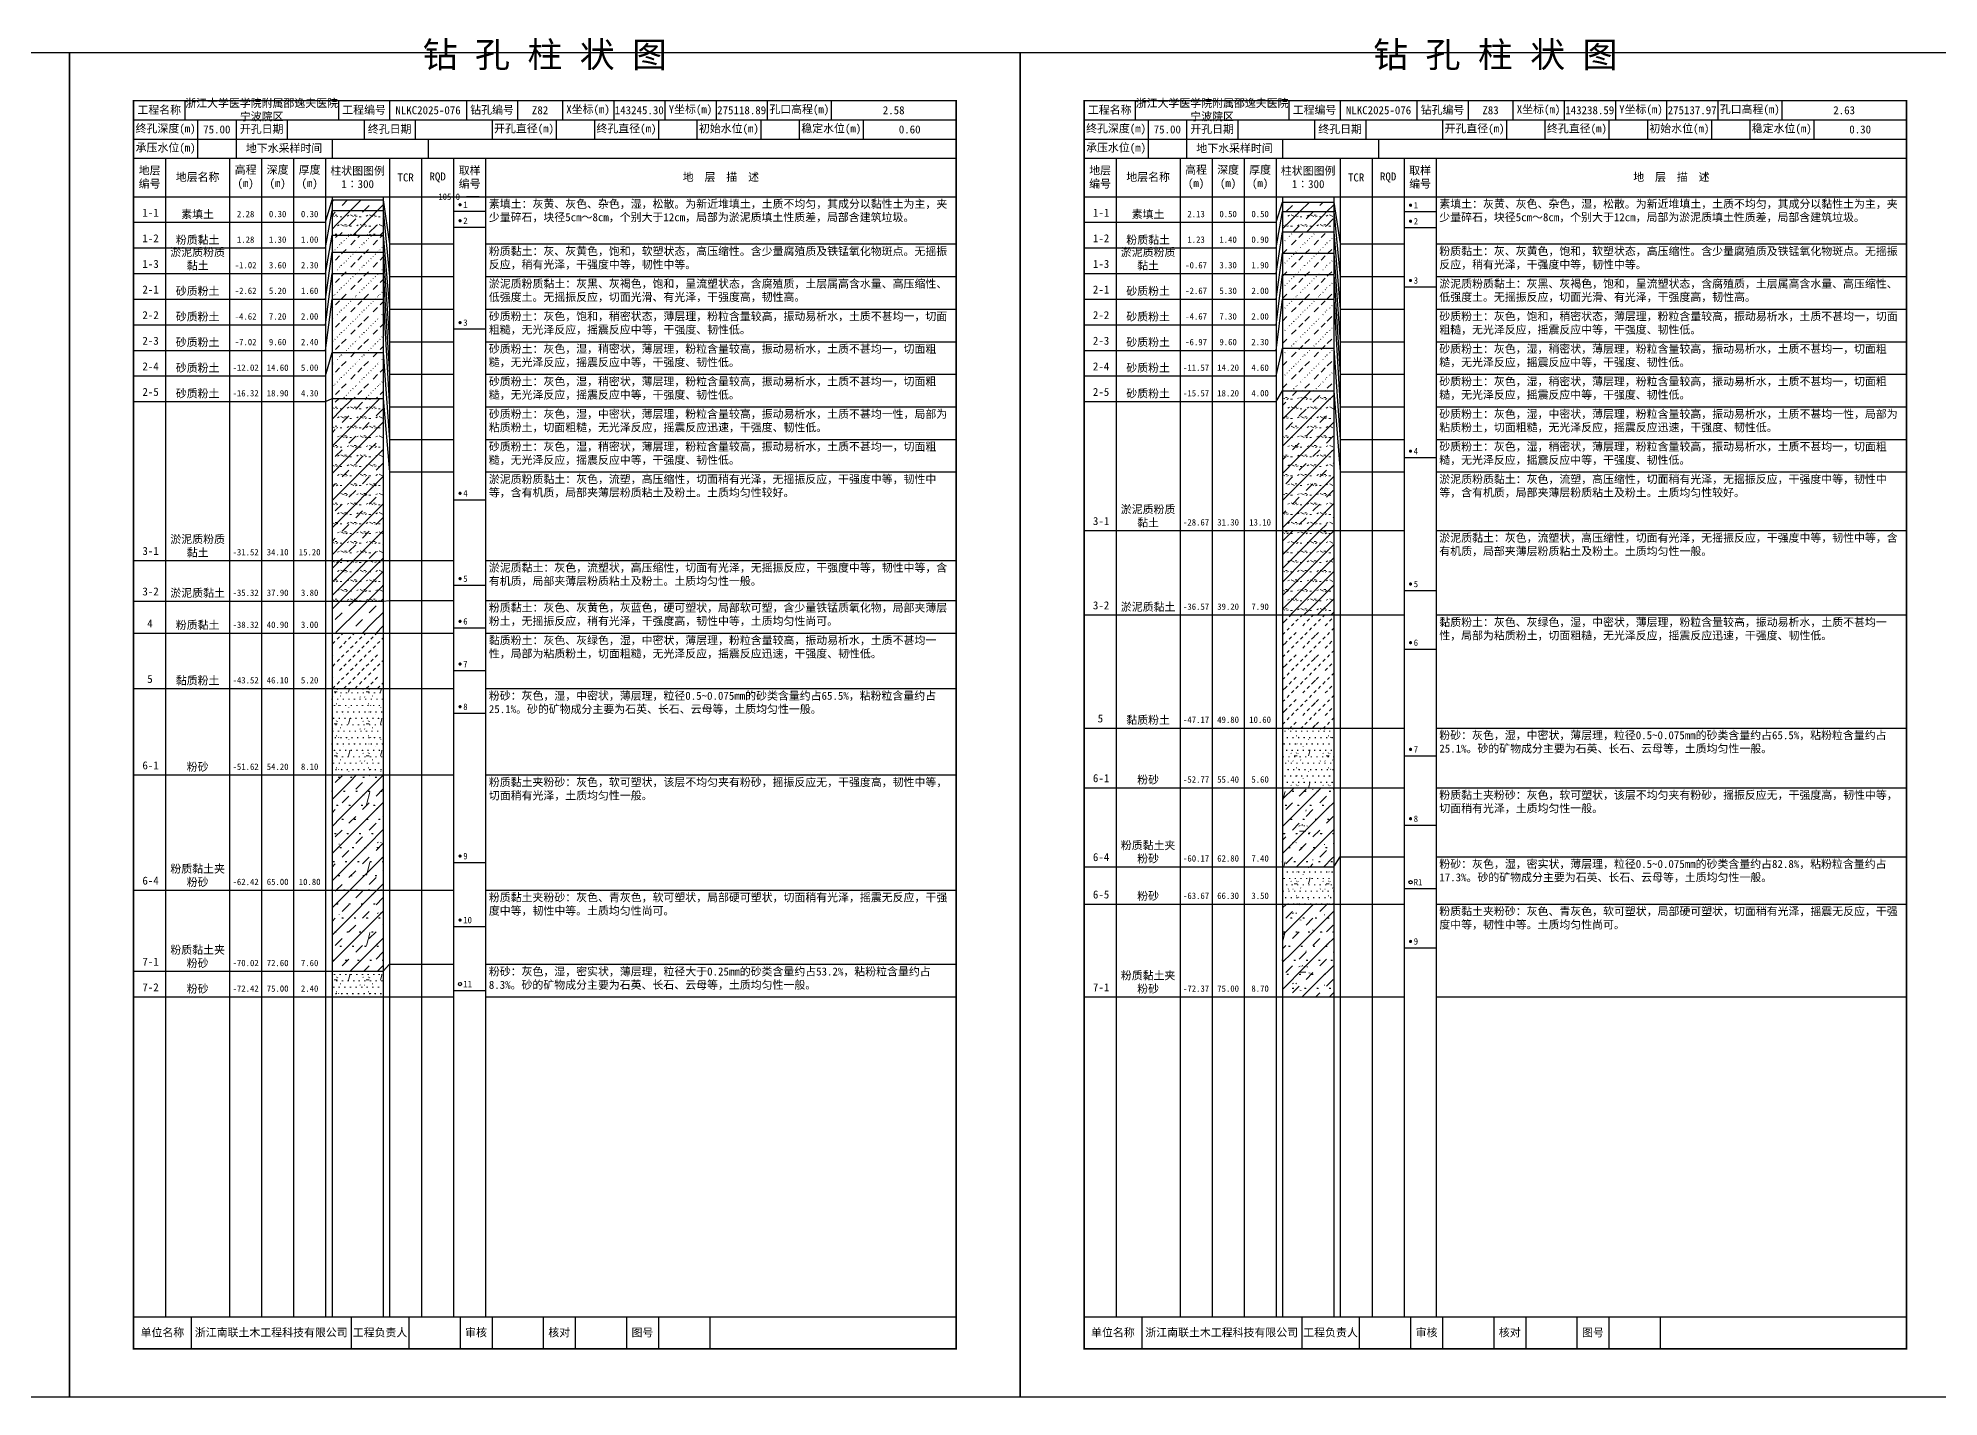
# Model space of a CAD drawing. Extents: x 297 to 65340, y 0 to 425.
# Drawn here: x 56717 to 57311, y 0 to 425 of the extents above; entities that cross this region are included whole.
import ezdxf
from ezdxf.enums import TextEntityAlignment as Align

# ---------------------------------------------------------------- set-up
doc = ezdxf.new("R2010")
doc.units = 0
doc.layers.get('0').update_dxf_attribs({"linetype": 'CONTINUOUS'})
doc.layers.add('FRAME', color=7, linetype='CONTINUOUS')
doc.layers.add('STRATUM', color=7, linetype='CONTINUOUS')
doc.layers.add('HATCH', color=7, linetype='CONTINUOUS', lineweight=13)
doc.styles.add('ST', font='')
doc.styles.get('ST').set_extended_font_data('SimSun')
pattern_1 = [(45, (0, 0), (-4.2426407, 4.2426407), [10, 0]), (45, (1.061, -3.182), (-2.12132034, 6.363961), [3, -3])]
pattern_2 = [(45, (0, 0), (-4.2426407, 4.2426407), [10, 0]), (45, (1.061, -3.182), (-2.12132034, 6.363961), [3, -3]), (26.565, (1.0741, -0.2536), (5.99982296, 5.99981224), [0.567, -12.849]), (0, (0.507, -0.2536), (0, 6), [0.567, -5.433]), (26.565, (-1.5813, 0), (5.99982296, 5.99981224), [0.567, -12.849]), (0, (-1.074, 0.2536), (0, 6), [0.567, -5.433]), (153.435, (0.5071, -0.2536), (-5.9998176, -5.36e-06), [1.134, -12.2826]), (26.565, (4.0741, 2.7464), (5.99982296, 5.99981224), [0.567, -12.849]), (0, (3.507, 2.7464), (0, 6), [0.567, -5.433]), (26.565, (1.4187, 3), (5.99982296, 5.99981224), [0.567, -12.849]), (0, (1.926, 3.2536), (0, 6), [0.567, -5.433]), (153.435, (3.5071, 2.7464), (-5.9998176, -5.36e-06), [1.134, -12.2826])]
pattern_3 = [(45.000006, (0, 0), (-7.3e-07, 6.99998237), [1.971956, -7.927535]), (45.000006, (2.813, 2.829), (-7.3e-07, 6.99998237), [1.99367, -7.905828]), (45.000006, (5.0675, 5.082), (-7.3e-07, 6.99998237), [1.813609, -8.085882]), (26.565052, (0, 3.5), (7.00000042, 7.00000017), [0.0965, -15.555976]), (36.869899, (0.7, 4.2), (6.999999835, 7.000000165), [0.197747, -34.802253]), (315.00001, (3.5, 6.976), (6.99998237, 1.22e-06), [0.033054, -9.866441]), (26.565052, (3.5, 0), (7.00000042, 7.00000017), [0.144749, -15.507727]), (26.565052, (4.2, 0.7), (7.00000042, 7.00000017), [0.10528, -15.547196]), (90.000004, (4.55, 1.05), (-7, -5e-07), [0.028767, -6.971233]), (26.565052, (4.9, 1.4), (7.00000042, 7.00000017), [0.091014, -31.213938]), (36.869899, (5.6, 2.1), (6.999999835, 7.000000165), [0.110692, -34.889308]), (45.000002, (6.3, 2.8), (-2.4e-07, 6.99998237), [0.109112, -9.790383]), (315.00001, (6.914, 3.548), (6.99998237, 1.22e-06), [0.033054, -9.866441]), (36.869898, (1.4, 4.9), (6.999999957, 7.000000043), [0.10224, -34.89776]), (53.130103, (2.1, 5.6), (13.999999763, 21.000000158), [0.134384, -34.865616]), (53.130103, (2.8, 6.3), (13.999999763, 21.000000158), [0.126246, -34.873754])]
pattern_4 = [(45, (0, 0), (-2.12132034, 2.12132034), [10, 0]), (26.565, (1.0741, -0.2536), (5.99982296, 5.99981224), [0.567, -12.849]), (0, (0.507, -0.2536), (0, 6), [0.567, -5.433]), (26.565, (-1.5813, 0), (5.99982296, 5.99981224), [0.567, -12.849]), (0, (-1.074, 0.2536), (0, 6), [0.567, -5.433]), (153.435, (0.5071, -0.2536), (-5.9998176, -5.36e-06), [1.134, -12.2826]), (26.565, (4.0741, 2.7464), (5.99982296, 5.99981224), [0.567, -12.849]), (0, (3.507, 2.7464), (0, 6), [0.567, -5.433]), (26.565, (1.4187, 3), (5.99982296, 5.99981224), [0.567, -12.849]), (0, (1.926, 3.2536), (0, 6), [0.567, -5.433]), (153.435, (3.5071, 2.7464), (-5.9998176, -5.36e-06), [1.134, -12.2826])]
pattern_5 = [(45.000005, (0, 0), (-6e-07, 6.99998237), [0.947297, -8.952198]), (45.000005, (1.4, 1.4), (-6e-07, 6.99998237), [0.986898, -8.912597]), (45.000005, (2.8, 2.8), (-6e-07, 6.99998237), [1.060182, -8.839313]), (45.000005, (4.2, 4.2), (-6e-07, 6.99998237), [0.949178, -8.950318]), (45.000005, (5.6, 5.6), (-6e-07, 6.99998237), [1.036501, -8.862994]), (45.000005, (3.5, 0), (-6e-07, 6.99998237), [1.013348, -8.886147]), (45.000005, (4.9, 1.4), (-6e-07, 6.99998237), [1.078956, -12.120371]), (45.000005, (6.3, 2.8), (-6e-07, 6.99998237), [0.998824, -8.900671]), (45.000003, (0.7, 4.2), (-3.7e-07, 6.99998237), [1.05533, -8.844165]), (45.000003, (2.1, 5.6), (-3.7e-07, 6.99998237), [1.036501, -8.862994])]
pattern_6 = [(82.875, (-0.8346, -1.206), (0.00036925, 10.000176442), [0.08929, -80.53371]), (143.13, (-0.7336, -1.2818), (-29.99996427, 20.00005359), [0.12627, -49.87373]), (172.875, (-0.5564, -1.304), (-70.000245666, 9.999660329), [0.17857, -80.44443]), (206.565, (-0.378, -1.2147), (-9.99970493, -9.99968706), [0.19954, -22.16046]), (243.435, (-0.2887, -1.0363), (8.93e-06, -9.999696), [0.19954, -22.16146]), (255.964, (-0.1994, -0.679), (-0.00020004, -9.99950129), [0.36813, -40.86287]), (255.964, (0.1106, 0.561), (-0.00020004, -9.99950129), [1.27838, -39.95262]), (255.964, (0.179, 0.835), (-0.00020004, -9.99950129), [0.28235, -40.94865]), (216.87, (0.3694, 1.0892), (-9.999982136, -10.000017864), [0.12627, -49.87373]), (243.435, (0.2683, 1.0135), (8.93e-06, -9.999696), [0.19954, -22.16146]), (206.565, (0.548, 1.1785), (-9.99970493, -9.99968706), [0.19954, -22.16046]), (172.875, (0.725, 1.1563), (-70.000245666, 9.999660329), [0.17857, -80.44443]), (143.13, (0.826, 1.0806), (-29.99996427, 20.00005359), [0.12627, -49.87373]), (82.875, (0.815, 0.992), (0.00036925, 10.000176442), [0.08929, -80.53371]), (0, (-0.33, 0.34), (0, 10), [0.89286, -9.10714]), (0, (0.025, 0), (1, 2), [0, -1.75]), (0, (0, 0.025), (1, 2), [0, -1.75]), (0, (0, 0), (1, 2), [0, -1.75]), (0, (-0.025, 0), (1, 2), [0, -1.75]), (0, (0, -0.025), (1, 2), [0, -1.75])]
pattern_7 = [(82.875, (-1.8361, -2.6533), (0.00081235, 22.00038817), [0.196438, -177.174162]), (143.13, (-1.614, -2.82), (-65.9999214, 44.0001179), [0.277794, -109.722206]), (172.875, (-1.224, -2.8687), (-154.00054047, 21.99925272), [0.392854, -176.977746]), (206.565, (-0.831, -2.672), (-21.9993508, -21.9993115), [0.438988, -48.753012]), (243.435, (-0.635, -2.28), (1.96e-05, -21.9993312), [0.438988, -48.755212]), (255.964, (-0.4387, -1.494), (-0.0004401, -21.99890283), [0.809886, -89.898314]), (255.964, (0.2434, 1.2344), (-0.0004401, -21.99890283), [2.812436, -87.895764]), (255.964, (0.394, 1.837), (-0.0004401, -21.99890283), [0.62117, -90.08703]), (216.87, (0.8126, 2.3963), (-21.9999607, -22.0000393), [0.277794, -109.722206]), (243.435, (0.59, 2.23), (1.96e-05, -21.9993312), [0.438988, -48.755212]), (206.565, (1.205, 2.593), (-21.9993508, -21.9993115), [0.438988, -48.753012]), (172.875, (1.595, 2.544), (-154.00054047, 21.99925272), [0.392854, -176.977746]), (143.13, (1.8173, 2.3772), (-65.9999214, 44.0001179), [0.277794, -109.722206]), (82.875, (1.793, 2.1823), (0.00081235, 22.00038817), [0.196438, -177.174162]), (0, (-0.725, 0.748), (0, 22), [1.964292, -20.035708]), (0, (0.055, 0), (2.2, 4.4), [0, -3.85]), (0, (0, 0.055), (2.2, 4.4), [0, -3.85]), (0, (0, 0), (2.2, 4.4), [0, -3.85]), (0, (-0.055, 0), (2.2, 4.4), [0, -3.85]), (0, (0, -0.055), (2.2, 4.4), [0, -3.85])]

# ---------------------------------------------------------------- blocks, each defined once
blk = doc.blocks.new('SolidCircle')
at = {"const_width": 0.5}
blk.add_lwpolyline([(-0.25, 0, 1), (0.25, 0, 1)], format="xyb", close=True, dxfattribs=at)

msp = doc.modelspace()

# ---------------------------------------------------------------- hatches: boundary and pattern name
at = {"layer": 'HATCH'}
h = msp.add_hatch(dxfattribs=at)
h.set_pattern_fill('FZNT', color=256, style=0)
h.set_pattern_definition(pattern_1)
h.paths.add_polyline_path([(56825, 374), (56809, 374), (56809, 370.67), (56825, 370.67)])
h = msp.add_hatch(dxfattribs=at)
h.set_pattern_fill('YNFNT', color=256, style=0)
h.set_pattern_definition(pattern_2)
h.paths.add_polyline_path([(56825, 370.67), (56809, 370.67), (56809, 363), (56825, 363)])
h = msp.add_hatch(dxfattribs=at)
h.set_pattern_fill('FZNT', color=256, style=0)
h.set_pattern_definition(pattern_1)
h.paths.add_polyline_path([(57122, 373.33), (57106, 373.33), (57106, 370.33), (57122, 370.33)])
h = msp.add_hatch(dxfattribs=at)
h.set_pattern_fill('YNFNT', color=256, style=0)
h.set_pattern_definition(pattern_2)
h.paths.add_polyline_path([(57122, 370.33), (57106, 370.33), (57106, 364), (57122, 364)])
h = msp.add_hatch(dxfattribs=at)
h.set_pattern_fill('SZFT', color=256, style=0)
h.set_pattern_definition(pattern_3)
h.paths.add_polyline_path([(56825, 363), (56809, 363), (56809, 357.67), (56825, 357.67)])
h = msp.add_hatch(dxfattribs=at)
h.set_pattern_fill('SZFT', color=256, style=0)
h.set_pattern_definition(pattern_3)
h.paths.add_polyline_path([(57122, 364), (57106, 364), (57106, 357.33), (57122, 357.33)])
h = msp.add_hatch(dxfattribs=at)
h.set_pattern_fill('SZFT', color=256, style=0)
h.set_pattern_definition(pattern_3)
h.paths.add_polyline_path([(56825, 357.67), (56809, 357.67), (56809, 351), (56825, 351)])
h = msp.add_hatch(dxfattribs=at)
h.set_pattern_fill('SZFT', color=256, style=0)
h.set_pattern_definition(pattern_3)
h.paths.add_polyline_path([(57122, 357.33), (57106, 357.33), (57106, 350.67), (57122, 350.67)])
h = msp.add_hatch(dxfattribs=at)
h.set_pattern_fill('SZFT', color=256, style=0)
h.set_pattern_definition(pattern_3)
h.paths.add_polyline_path([(56825, 351), (56809, 351), (56809, 343), (56825, 343)])
h = msp.add_hatch(dxfattribs=at)
h.set_pattern_fill('SZFT', color=256, style=0)
h.set_pattern_definition(pattern_3)
h.paths.add_polyline_path([(57122, 350.67), (57106, 350.67), (57106, 343), (57122, 343)])
h = msp.add_hatch(dxfattribs=at)
h.set_pattern_fill('SZFT', color=256, style=0)
h.set_pattern_definition(pattern_3)
h.paths.add_polyline_path([(56825, 343), (56809, 343), (56809, 326.33), (56825, 326.33)])
h = msp.add_hatch(dxfattribs=at)
h.set_pattern_fill('SZFT', color=256, style=0)
h.set_pattern_definition(pattern_3)
h.paths.add_polyline_path([(57122, 343), (57106, 343), (57106, 327.67), (57122, 327.67)])
h = msp.add_hatch(dxfattribs=at)
h.set_pattern_fill('SZFT', color=256, style=0)
h.set_pattern_definition(pattern_3)
h.paths.add_polyline_path([(57122, 327.67), (57106, 327.67), (57106, 314.33), (57122, 314.33)])
h = msp.add_hatch(dxfattribs=at)
h.set_pattern_fill('SZFT', color=256, style=0)
h.set_pattern_definition(pattern_3)
h.paths.add_polyline_path([(56825, 326.33), (56809, 326.33), (56809, 312), (56825, 312)])
h = msp.add_hatch(dxfattribs=at)
h.set_pattern_fill('YNFNT', color=256, style=0)
h.set_pattern_definition(pattern_2)
h.paths.add_polyline_path([(56825, 312), (56809, 312), (56809, 261.33), (56825, 261.33)])
h = msp.add_hatch(dxfattribs=at)
h.set_pattern_fill('YNFNT', color=256, style=0)
h.set_pattern_definition(pattern_2)
h.paths.add_polyline_path([(57122, 314.33), (57106, 314.33), (57106, 270.67), (57122, 270.67)])
h = msp.add_hatch(dxfattribs=at)
h.set_pattern_fill('YNNT', color=256, style=0)
h.set_pattern_definition(pattern_4)
h.paths.add_polyline_path([(57122, 270.67), (57106, 270.67), (57106, 244.33), (57122, 244.33)])
h = msp.add_hatch(dxfattribs=at)
h.set_pattern_fill('YNNT', color=256, style=0)
h.set_pattern_definition(pattern_4)
h.paths.add_polyline_path([(56825, 261.33), (56809, 261.33), (56809, 248.67), (56825, 248.67)])
h = msp.add_hatch(dxfattribs=at)
h.set_pattern_fill('FZNT', color=256, style=0)
h.set_pattern_definition(pattern_1)
h.paths.add_polyline_path([(56825, 248.67), (56809, 248.67), (56809, 238.67), (56825, 238.67)])
h = msp.add_hatch(dxfattribs=at)
h.set_pattern_fill('NZFT', color=256, style=0)
h.set_pattern_definition(pattern_5)
h.paths.add_polyline_path([(57122, 244.33), (57106, 244.33), (57106, 209), (57122, 209)])
h = msp.add_hatch(dxfattribs=at)
h.set_pattern_fill('NZFT', color=256, style=0)
h.set_pattern_definition(pattern_5)
h.paths.add_polyline_path([(56825, 238.67), (56809, 238.67), (56809, 221.33), (56825, 221.33)])
h = msp.add_hatch(dxfattribs=at)
h.set_pattern_fill('FS', color=256, style=0)
h.set_pattern_definition(pattern_6)
h.paths.add_polyline_path([(56825, 221.33), (56809, 221.33), (56809, 194.33), (56825, 194.33)])
h = msp.add_hatch(dxfattribs=at)
h.set_pattern_fill('FS', color=256, style=0)
h.set_pattern_definition(pattern_6)
h.paths.add_polyline_path([(57122, 209), (57106, 209), (57106, 190.33), (57122, 190.33)])
h = msp.add_hatch(dxfattribs=at)
h.set_pattern_fill('FZNT', color=256, style=0)
h.set_pattern_definition(pattern_1)
h.paths.add_polyline_path([(56825, 194.33), (56809, 194.33), (56809, 158.33), (56825, 158.33)])
h = msp.add_hatch(dxfattribs=at)
h.set_pattern_fill('FS', color=256, scale=2.2, style=0)
h.set_pattern_definition(pattern_7)
h.paths.add_polyline_path([(56825, 194.33), (56809, 194.33), (56809, 158.33), (56825, 158.33)])
h = msp.add_hatch(dxfattribs=at)
h.set_pattern_fill('FZNT', color=256, style=0)
h.set_pattern_definition(pattern_1)
h.paths.add_polyline_path([(57122, 190.33), (57106, 190.33), (57106, 165.67), (57122, 165.67)])
h = msp.add_hatch(dxfattribs=at)
h.set_pattern_fill('FS', color=256, scale=2.2, style=0)
h.set_pattern_definition(pattern_7)
h.paths.add_polyline_path([(57122, 190.33), (57106, 190.33), (57106, 165.67), (57122, 165.67)])
h = msp.add_hatch(dxfattribs=at)
h.set_pattern_fill('FS', color=256, style=0)
h.set_pattern_definition(pattern_6)
h.paths.add_polyline_path([(57122, 165.67), (57106, 165.67), (57106, 154), (57122, 154)])
h = msp.add_hatch(dxfattribs=at)
h.set_pattern_fill('FZNT', color=256, style=0)
h.set_pattern_definition(pattern_1)
h.paths.add_polyline_path([(56825, 158.33), (56809, 158.33), (56809, 133), (56825, 133)])
h = msp.add_hatch(dxfattribs=at)
h.set_pattern_fill('FS', color=256, scale=2.2, style=0)
h.set_pattern_definition(pattern_7)
h.paths.add_polyline_path([(56825, 158.33), (56809, 158.33), (56809, 133), (56825, 133)])
h = msp.add_hatch(dxfattribs=at)
h.set_pattern_fill('FZNT', color=256, style=0)
h.set_pattern_definition(pattern_1)
h.paths.add_polyline_path([(57122, 154), (57106, 154), (57106, 125), (57122, 125)])
h = msp.add_hatch(dxfattribs=at)
h.set_pattern_fill('FS', color=256, scale=2.2, style=0)
h.set_pattern_definition(pattern_7)
h.paths.add_polyline_path([(57122, 154), (57106, 154), (57106, 125), (57122, 125)])
h = msp.add_hatch(dxfattribs=at)
h.set_pattern_fill('FS', color=256, style=0)
h.set_pattern_definition(pattern_6)
h.paths.add_polyline_path([(56825, 133), (56809, 133), (56809, 125), (56825, 125)])

# ---------------------------------------------------------------- linework, layer by layer
at = {"layer": 'FRAME', "color": 245, "linetype": 'Continuous'}
for points in [[(56430, 0), (56727, 0), (56727, 420), (56430, 420)], [(56727, 0), (57024, 0), (57024, 420), (56727, 420)], [(57024, 0), (57321, 0), (57321, 420), (57024, 420)]]:
    msp.add_lwpolyline(points, close=True, dxfattribs=at)
at = {"layer": 'FRAME', "linetype": 'Continuous', "const_width": 0.5}
for points in [[(56747, 15), (57004, 15), (57004, 405), (56747, 405)], [(57044, 15), (57301, 15), (57301, 405), (57044, 405)]]:
    msp.add_lwpolyline(points, close=True, dxfattribs=at)
at = {"layer": 'FRAME', "color": 0, "linetype": 'Continuous'}
for points in [[(56763, 405), (56763, 399)], [(56811, 405), (56811, 399)], [(56827, 405), (56827, 399)], [(56851, 405), (56851, 399)], [(56867, 405), (56867, 399)], [(56881, 405), (56881, 399)], [(56897, 405), (56897, 399)], [(56913, 405), (56913, 399)], [(56929, 405), (56929, 399)], [(56945, 405), (56945, 399)], [(56965, 405), (56965, 399)], [(57004, 405), (57004, 399)], [(57060, 405), (57060, 399)], [(57108, 405), (57108, 399)], [(57124, 405), (57124, 399)], [(57148, 405), (57148, 399)], [(57164, 405), (57164, 399)], [(57178, 405), (57178, 399)], [(57194, 405), (57194, 399)], [(57210, 405), (57210, 399)], [(57226, 405), (57226, 399)], [(57242, 405), (57242, 399)], [(57262, 405), (57262, 399)], [(57301, 405), (57301, 399)], [(56747, 399), (57004, 399)], [(56767, 399), (56767, 393)], [(56779, 399), (56779, 393)], [(56795, 399), (56795, 393)], [(56819, 399), (56819, 393)], [(56835, 399), (56835, 393)], [(56859, 399), (56859, 393)], [(56879, 399), (56879, 393)], [(56891, 399), (56891, 393)], [(56911, 399), (56911, 393)], [(56923, 399), (56923, 393)], [(56943, 399), (56943, 393)], [(56955, 399), (56955, 393)], [(56975, 399), (56975, 393)], [(57004, 399), (57004, 393)], [(57044, 399), (57301, 399)], [(57064, 399), (57064, 393)], [(57076, 399), (57076, 393)], [(57092, 399), (57092, 393)], [(57116, 399), (57116, 393)], [(57132, 399), (57132, 393)], [(57156, 399), (57156, 393)], [(57176, 399), (57176, 393)], [(57188, 399), (57188, 393)], [(57208, 399), (57208, 393)], [(57220, 399), (57220, 393)], [(57240, 399), (57240, 393)], [(57252, 399), (57252, 393)], [(57272, 399), (57272, 393)], [(57301, 399), (57301, 393)], [(56747, 393), (57004, 393)], [(56767, 393), (56767, 387)], [(56779, 393), (56779, 387)], [(56809, 393), (56809, 387)], [(56839, 393), (56839, 387)], [(57044, 393), (57301, 393)], [(57064, 393), (57064, 387)], [(57076, 393), (57076, 387)], [(57106, 393), (57106, 387)], [(57136, 393), (57136, 387)], [(56747, 387), (57004, 387)], [(56757, 387), (56757, 25)], [(56777, 387), (56777, 25)], [(56787, 387), (56787, 25)], [(56797, 387), (56797, 25)], [(56807, 387), (56807, 25)], [(56827, 387), (56827, 25)], [(56837, 387), (56837, 25)], [(56847, 387), (56847, 25)], [(56857, 387), (56857, 25)], [(57004, 387), (57004, 25)], [(57044, 387), (57301, 387)], [(57054, 387), (57054, 25)], [(57074, 387), (57074, 25)], [(57084, 387), (57084, 25)], [(57094, 387), (57094, 25)], [(57104, 387), (57104, 25)], [(57124, 387), (57124, 25)], [(57134, 387), (57134, 25)], [(57144, 387), (57144, 25)], [(57154, 387), (57154, 25)], [(57301, 387), (57301, 25)], [(56747, 375), (57004, 375)], [(56809, 375), (56809, 25)], [(56825, 375), (56825, 25)], [(57044, 375), (57301, 375)], [(57106, 375), (57106, 25)], [(57122, 375), (57122, 25)], [(56747, 25), (57004, 25)], [(56765, 25), (56765, 15)], [(56815, 25), (56815, 15)], [(56833, 25), (56833, 15)], [(56849, 25), (56849, 15)], [(56859, 25), (56859, 15)], [(56875, 25), (56875, 15)], [(56885, 25), (56885, 15)], [(56901, 25), (56901, 15)], [(56911, 25), (56911, 15)], [(56927, 25), (56927, 15)], [(57044, 25), (57301, 25)], [(57062, 25), (57062, 15)], [(57112, 25), (57112, 15)], [(57130, 25), (57130, 15)], [(57146, 25), (57146, 15)], [(57156, 25), (57156, 15)], [(57172, 25), (57172, 15)], [(57182, 25), (57182, 15)], [(57198, 25), (57198, 15)], [(57208, 25), (57208, 15)], [(57224, 25), (57224, 15)]]:
    msp.add_lwpolyline(points, dxfattribs=at)
at = {"layer": 'STRATUM', "linetype": 'Continuous'}
for points in [[(56855, 375), (56851, 375)], [(56807, 367), (56809, 374), (56825, 374), (56827, 360.23)], [(56807, 359), (56809, 370.67), (56825, 370.67), (56827, 350.06)], [(56847, 370.5), (56857, 370.5)], [(57104, 367), (57106, 373.33), (57122, 373.33), (57124, 360.23)], [(57104, 359), (57106, 370.33), (57122, 370.33), (57124, 350.06)], [(57144, 370.33), (57154, 370.33)], [(56747, 367), (56757, 367)], [(56757, 367), (56777, 367)], [(56777, 367), (56787, 367)], [(56787, 367), (56797, 367)], [(56797, 367), (56807, 367)], [(56807, 351), (56809, 363), (56825, 363), (56827, 339.88)], [(56847, 365.5), (56857, 365.5)], [(57044, 367), (57054, 367)], [(57054, 367), (57074, 367)], [(57074, 367), (57084, 367)], [(57084, 367), (57094, 367)], [(57094, 367), (57104, 367)], [(57104, 351), (57106, 364), (57122, 364), (57124, 339.88)], [(57144, 365.33), (57154, 365.33)], [(56747, 359), (56757, 359)], [(56757, 359), (56777, 359)], [(56777, 359), (56787, 359)], [(56787, 359), (56797, 359)], [(56797, 359), (56807, 359)], [(56807, 343), (56809, 357.67), (56825, 357.67), (56827, 329.7)], [(56827, 360.23), (56837, 360.23)], [(56837, 360.23), (56847, 360.23)], [(56857, 360.23), (57004, 360.23)], [(57044, 359), (57054, 359)], [(57054, 359), (57074, 359)], [(57074, 359), (57084, 359)], [(57084, 359), (57094, 359)], [(57094, 359), (57104, 359)], [(57104, 343), (57106, 357.33), (57122, 357.33), (57124, 329.7)], [(57124, 360.23), (57134, 360.23)], [(57134, 360.23), (57144, 360.23)], [(57154, 360.23), (57301, 360.23)], [(56747, 351), (56757, 351)], [(56757, 351), (56777, 351)], [(56777, 351), (56787, 351)], [(56787, 351), (56797, 351)], [(56797, 351), (56807, 351)], [(56807, 335), (56809, 351), (56825, 351), (56827, 319.53)], [(57044, 351), (57054, 351)], [(57054, 351), (57074, 351)], [(57074, 351), (57084, 351)], [(57084, 351), (57094, 351)], [(57094, 351), (57104, 351)], [(57104, 335), (57106, 350.67), (57122, 350.67), (57124, 319.53)], [(56827, 350.06), (56837, 350.06)], [(56837, 350.06), (56847, 350.06)], [(56857, 350.06), (57004, 350.06)], [(57124, 350.06), (57134, 350.06)], [(57134, 350.06), (57144, 350.06)], [(57144, 346.83), (57154, 346.83)], [(57154, 350.06), (57301, 350.06)], [(56747, 343), (56757, 343)], [(56757, 343), (56777, 343)], [(56777, 343), (56787, 343)], [(56787, 343), (56797, 343)], [(56797, 343), (56807, 343)], [(56807, 327), (56809, 343), (56825, 343), (56827, 309.35)], [(56827, 339.88), (56837, 339.88)], [(56837, 339.88), (56847, 339.88)], [(56857, 339.88), (57004, 339.88)], [(57044, 343), (57054, 343)], [(57054, 343), (57074, 343)], [(57074, 343), (57084, 343)], [(57084, 343), (57094, 343)], [(57094, 343), (57104, 343)], [(57104, 327), (57106, 343), (57122, 343), (57124, 309.35)], [(57124, 339.88), (57134, 339.88)], [(57134, 339.88), (57144, 339.88)], [(57154, 339.88), (57301, 339.88)], [(56747, 335), (56757, 335)], [(56757, 335), (56777, 335)], [(56777, 335), (56787, 335)], [(56787, 335), (56797, 335)], [(56797, 335), (56807, 335)], [(56847, 333.67), (56857, 333.67)], [(57044, 335), (57054, 335)], [(57054, 335), (57074, 335)], [(57074, 335), (57084, 335)], [(57084, 335), (57094, 335)], [(57094, 335), (57104, 335)], [(56747, 327), (56757, 327)], [(56757, 327), (56777, 327)], [(56777, 327), (56787, 327)], [(56787, 327), (56797, 327)], [(56797, 327), (56807, 327)], [(56827, 329.7), (56837, 329.7)], [(56837, 329.7), (56847, 329.7)], [(56857, 329.7), (57004, 329.7)], [(57044, 327), (57054, 327)], [(57054, 327), (57074, 327)], [(57074, 327), (57084, 327)], [(57084, 327), (57094, 327)], [(57094, 327), (57104, 327)], [(57104, 319), (57106, 327.67), (57122, 327.67), (57124, 299.17)], [(57124, 329.7), (57134, 329.7)], [(57134, 329.7), (57144, 329.7)], [(57154, 329.7), (57301, 329.7)], [(56807, 319), (56809, 326.33), (56825, 326.33), (56827, 299.17)], [(56747, 319), (56757, 319)], [(56757, 319), (56777, 319)], [(56777, 319), (56787, 319)], [(56787, 319), (56797, 319)], [(56797, 319), (56807, 319)], [(56827, 319.53), (56837, 319.53)], [(56837, 319.53), (56847, 319.53)], [(56857, 319.53), (57004, 319.53)], [(57044, 319), (57054, 319)], [(57054, 319), (57074, 319)], [(57074, 319), (57084, 319)], [(57084, 319), (57094, 319)], [(57094, 319), (57104, 319)], [(57124, 319.53), (57134, 319.53)], [(57134, 319.53), (57144, 319.53)], [(57154, 319.53), (57301, 319.53)], [(56747, 311), (56757, 311)], [(56757, 311), (56777, 311)], [(56777, 311), (56787, 311)], [(56787, 311), (56797, 311)], [(56797, 311), (56807, 311)], [(56807, 311), (56809, 312), (56825, 312), (56827, 289)], [(56827, 309.35), (56837, 309.35)], [(56837, 309.35), (56847, 309.35)], [(56857, 309.35), (57004, 309.35)], [(57044, 311), (57054, 311)], [(57054, 311), (57074, 311)], [(57074, 311), (57084, 311)], [(57084, 311), (57094, 311)], [(57094, 311), (57104, 311)], [(57104, 311), (57106, 314.33), (57122, 314.33), (57124, 289)], [(57124, 309.35), (57134, 309.35)], [(57134, 309.35), (57144, 309.35)], [(57154, 309.35), (57301, 309.35)], [(56827, 299.17), (56837, 299.17)], [(56837, 299.17), (56847, 299.17)], [(56857, 299.17), (57004, 299.17)], [(57124, 299.17), (57134, 299.17)], [(57134, 299.17), (57144, 299.17)], [(57154, 299.17), (57301, 299.17)], [(57144, 293.5), (57154, 293.5)], [(56827, 289), (56837, 289)], [(56837, 289), (56847, 289)], [(56857, 289), (57004, 289)], [(57124, 289), (57134, 289)], [(57134, 289), (57144, 289)], [(57154, 289), (57301, 289)], [(56847, 280.33), (56857, 280.33)], [(57044, 270.67), (57054, 270.67)], [(57054, 270.67), (57074, 270.67)], [(57074, 270.67), (57084, 270.67)], [(57084, 270.67), (57094, 270.67)], [(57094, 270.67), (57104, 270.67)], [(57104, 270.67), (57106, 270.67), (57122, 270.67), (57124, 270.67)], [(57124, 270.67), (57134, 270.67)], [(57134, 270.67), (57144, 270.67)], [(57154, 270.67), (57301, 270.67)], [(56747, 261.33), (56757, 261.33)], [(56757, 261.33), (56777, 261.33)], [(56777, 261.33), (56787, 261.33)], [(56787, 261.33), (56797, 261.33)], [(56797, 261.33), (56807, 261.33)], [(56807, 261.33), (56809, 261.33), (56825, 261.33), (56827, 261.33)], [(56827, 261.33), (56837, 261.33)], [(56837, 261.33), (56847, 261.33)], [(56857, 261.33), (57004, 261.33)], [(56847, 253.67), (56857, 253.67)], [(57144, 252), (57154, 252)], [(56747, 248.67), (56757, 248.67)], [(56757, 248.67), (56777, 248.67)], [(56777, 248.67), (56787, 248.67)], [(56787, 248.67), (56797, 248.67)], [(56797, 248.67), (56807, 248.67)], [(56807, 248.67), (56809, 248.67), (56825, 248.67), (56827, 248.84)], [(56827, 248.84), (56837, 248.84)], [(56837, 248.84), (56847, 248.84)], [(56857, 248.84), (57004, 248.84)], [(57044, 244.33), (57054, 244.33)], [(57054, 244.33), (57074, 244.33)], [(57074, 244.33), (57084, 244.33)], [(57084, 244.33), (57094, 244.33)], [(57094, 244.33), (57104, 244.33)], [(57104, 244.33), (57106, 244.33), (57122, 244.33), (57124, 244.33)], [(57124, 244.33), (57134, 244.33)], [(57134, 244.33), (57144, 244.33)], [(57154, 244.33), (57301, 244.33)], [(56747, 238.67), (56757, 238.67)], [(56757, 238.67), (56777, 238.67)], [(56777, 238.67), (56787, 238.67)], [(56787, 238.67), (56797, 238.67)], [(56797, 238.67), (56807, 238.67)], [(56807, 238.67), (56809, 238.67), (56825, 238.67), (56827, 238.67)], [(56827, 238.67), (56837, 238.67)], [(56837, 238.67), (56847, 238.67)], [(56847, 240.33), (56857, 240.33)], [(56857, 238.67), (57004, 238.67)], [(57144, 233.67), (57154, 233.67)], [(56847, 227), (56857, 227)], [(56747, 221.33), (56757, 221.33)], [(56757, 221.33), (56777, 221.33)], [(56777, 221.33), (56787, 221.33)], [(56787, 221.33), (56797, 221.33)], [(56797, 221.33), (56807, 221.33)], [(56807, 221.33), (56809, 221.33), (56825, 221.33), (56827, 221.33)], [(56827, 221.33), (56837, 221.33)], [(56837, 221.33), (56847, 221.33)], [(56857, 221.33), (57004, 221.33)], [(56847, 213.67), (56857, 213.67)], [(57044, 209), (57054, 209)], [(57054, 209), (57074, 209)], [(57074, 209), (57084, 209)], [(57084, 209), (57094, 209)], [(57094, 209), (57104, 209)], [(57104, 209), (57106, 209), (57122, 209), (57124, 209)], [(57124, 209), (57134, 209)], [(57134, 209), (57144, 209)], [(57154, 209), (57301, 209)], [(57144, 200.33), (57154, 200.33)], [(56747, 194.33), (56757, 194.33)], [(56757, 194.33), (56777, 194.33)], [(56777, 194.33), (56787, 194.33)], [(56787, 194.33), (56797, 194.33)], [(56797, 194.33), (56807, 194.33)], [(56807, 194.33), (56809, 194.33), (56825, 194.33), (56827, 194.33)], [(56827, 194.33), (56837, 194.33)], [(56837, 194.33), (56847, 194.33)], [(56857, 194.33), (57004, 194.33)], [(57044, 190.33), (57054, 190.33)], [(57054, 190.33), (57074, 190.33)], [(57074, 190.33), (57084, 190.33)], [(57084, 190.33), (57094, 190.33)], [(57094, 190.33), (57104, 190.33)], [(57104, 190.33), (57106, 190.33), (57122, 190.33), (57124, 190.33)], [(57124, 190.33), (57134, 190.33)], [(57134, 190.33), (57144, 190.33)], [(57154, 190.33), (57301, 190.33)], [(57144, 178.67), (57154, 178.67)], [(56847, 167), (56857, 167)], [(57104, 165.67), (57106, 165.67), (57122, 165.67), (57124, 168.77)], [(57124, 168.77), (57134, 168.77)], [(57134, 168.77), (57144, 168.77)], [(57154, 168.77), (57301, 168.77)], [(57044, 165.67), (57054, 165.67)], [(57054, 165.67), (57074, 165.67)], [(57074, 165.67), (57084, 165.67)], [(57084, 165.67), (57094, 165.67)], [(57094, 165.67), (57104, 165.67)], [(56747, 158.33), (56757, 158.33)], [(56757, 158.33), (56777, 158.33)], [(56777, 158.33), (56787, 158.33)], [(56787, 158.33), (56797, 158.33)], [(56797, 158.33), (56807, 158.33)], [(56807, 158.33), (56809, 158.33), (56825, 158.33), (56827, 158.33)], [(56827, 158.33), (56837, 158.33)], [(56837, 158.33), (56847, 158.33)], [(56857, 158.33), (57004, 158.33)], [(57144, 158.83), (57154, 158.83)], [(57044, 154), (57054, 154)], [(57054, 154), (57074, 154)], [(57074, 154), (57084, 154)], [(57084, 154), (57094, 154)], [(57094, 154), (57104, 154)], [(57104, 154), (57106, 154), (57122, 154), (57124, 154)], [(57124, 154), (57134, 154)], [(57134, 154), (57144, 154)], [(57154, 154), (57301, 154)], [(56847, 147), (56857, 147)], [(57144, 140.33), (57154, 140.33)], [(56747, 133), (56757, 133)], [(56757, 133), (56777, 133)], [(56777, 133), (56787, 133)], [(56787, 133), (56797, 133)], [(56797, 133), (56807, 133)], [(56807, 133), (56809, 133), (56825, 133), (56827, 135.18)], [(56827, 135.18), (56837, 135.18)], [(56837, 135.18), (56847, 135.18)], [(56857, 135.18), (57004, 135.18)], [(56747, 125), (56757, 125)], [(56757, 125), (56777, 125)], [(56777, 125), (56787, 125)], [(56787, 125), (56797, 125)], [(56797, 125), (56807, 125)], [(56807, 125), (56809, 125), (56825, 125), (56827, 125)], [(56827, 125), (56837, 125)], [(56837, 125), (56847, 125)], [(56847, 127), (56857, 127)], [(56857, 125), (57004, 125)], [(57044, 125), (57054, 125)], [(57054, 125), (57074, 125)], [(57074, 125), (57084, 125)], [(57084, 125), (57094, 125)], [(57094, 125), (57104, 125)], [(57104, 125), (57106, 125), (57122, 125), (57124, 125)], [(57124, 125), (57134, 125)], [(57134, 125), (57144, 125)], [(57154, 125), (57301, 125)]]:
    msp.add_lwpolyline(points, dxfattribs=at)
at = {"layer": 'STRATUM'}
for centre in [(57146, 160.83), (56849, 129)]:
    msp.add_circle(centre, 0.5, dxfattribs=at)

# ---------------------------------------------------------------- block references
for p in [(56849, 372.5), (57146, 372.33), (56849, 367.5), (57146, 367.33), (57146, 348.83), (56849, 335.67), (57146, 295.5), (56849, 282.33), (56849, 255.67), (57146, 254), (56849, 242.33), (57146, 235.67), (56849, 229), (56849, 215.67), (57146, 202.33), (57146, 180.67), (56849, 169), (56849, 149), (57146, 142.33)]:
    msp.add_blockref('SolidCircle', p, dxfattribs=at)

# ---------------------------------------------------------------- texts
at = {"layer": 'FRAME', "style": 'ST'}
for p in [(56875.5, 413), (57172.5, 413)]:
    msp.add_text('钻 孔 柱 状 图', height=8, dxfattribs=at).set_placement(p, align=Align.BOTTOM_CENTER)
at = {"layer": 'FRAME', "char_height": 2.5, "attachment_point": 5, "style": 'ST'}
for s, insert, width in [('浙江大学医学院附属邵逸夫医院宁波院区', (56787, 402), 48), ('X坐标(m)', (56889, 402), 16), ('Y坐标(m)', (56921, 402), 16), ('孔口高程(m)', (56955, 402), 20), ('浙江大学医学院附属邵逸夫医院宁波院区', (57084, 402), 48), ('X坐标(m)', (57186, 402), 16), ('Y坐标(m)', (57218, 402), 16), ('孔口高程(m)', (57252, 402), 20), ('工程名称', (56755, 402), 16), ('工程编号', (56819, 402), 16), ('NLKC2025-076', (56839, 402), 24), ('钻孔编号', (56859, 402), 16), ('Z82', (56874, 402), 14), ('143245.30', (56905, 402), 16), ('275118.89', (56937, 402), 16), ('2.58', (56984.5, 402), 39), ('工程名称', (57052, 402), 16), ('工程编号', (57116, 402), 16), ('NLKC2025-076', (57136, 402), 24), ('钻孔编号', (57156, 402), 16), ('Z83', (57171, 402), 14), ('143238.59', (57202, 402), 16), ('275137.97', (57234, 402), 16), ('2.63', (57281.5, 402), 39), ('终孔深度(m)', (56757, 396), 20), ('75.00', (56773, 396), 12), ('开孔日期', (56787, 396), 16), ('终孔日期', (56827, 396), 16), ('开孔直径(m)', (56869, 396), 20), ('终孔直径(m)', (56901, 396), 20), ('初始水位(m)', (56933, 396), 20), ('稳定水位(m)', (56965, 396), 20), ('0.60', (56989.5, 396), 29), ('终孔深度(m)', (57054, 396), 20), ('75.00', (57070, 396), 12), ('开孔日期', (57084, 396), 16), ('终孔日期', (57124, 396), 16), ('开孔直径(m)', (57166, 396), 20), ('终孔直径(m)', (57198, 396), 20), ('初始水位(m)', (57230, 396), 20), ('稳定水位(m)', (57262, 396), 20), ('0.30', (57286.5, 396), 29), ('承压水位(m)', (56757, 390), 20), ('地下水采样时间', (56794, 390), 30), ('承压水位(m)', (57054, 390), 20), ('地下水采样时间', (57091, 390), 30), ('地层编号', (56752, 381), 10), ('地层名称', (56767, 381), 20), ('高程\\P(m)', (56782, 381), 10), ('深度\\P(m)', (56792, 381), 10), ('厚度\\P(m)', (56802, 381), 10), ('柱状图图例\\P1∶300', (56817, 381), 20), ('TCR', (56832, 381), 10), ('RQD', (56842, 381), 10), ('取样编号', (56852, 381), 10), ('地  层  描  述', (56930.5, 381), 147), ('地层编号', (57049, 381), 10), ('地层名称', (57064, 381), 20), ('高程\\P(m)', (57079, 381), 10), ('深度\\P(m)', (57089, 381), 10), ('厚度\\P(m)', (57099, 381), 10), ('柱状图图例\\P1∶300', (57114, 381), 20), ('TCR', (57129, 381), 10), ('RQD', (57139, 381), 10), ('取样编号', (57149, 381), 10), ('地  层  描  述', (57227.5, 381), 147), ('单位名称', (56756, 20), 18), ('浙江南联土木工程科技有限公司', (56790, 20), 50), ('工程负责人', (56824, 20), 18), ('审核', (56854, 20), 10), ('核对', (56880, 20), 10), ('图号', (56906, 20), 10), ('单位名称', (57053, 20), 18), ('浙江南联土木工程科技有限公司', (57087, 20), 50), ('工程负责人', (57121, 20), 18), ('审核', (57151, 20), 10), ('核对', (57177, 20), 10), ('图号', (57203, 20), 10)]:
    msp.add_mtext(s, dxfattribs=dict(at, insert=insert, width=width))
at = {"layer": 'STRATUM', "style": 'ST'}
msp.add_text('105.0', height=2, dxfattribs=at).set_placement((56849, 375), align=Align.MIDDLE_RIGHT)
for s, height, p in [('1-1', 2.5, (56749.75, 370)), ('2', 2, (56850, 367.5)), ('1', 2, (56850, 372.5)), ('1-1', 2.5, (57046.75, 370)), ('2', 2, (57147, 367.33)), ('1', 2, (57147, 372.33)), ('1-2', 2.5, (56749.75, 362)), ('1-2', 2.5, (57046.75, 362)), ('1-3', 2.5, (56749.75, 354)), ('1-3', 2.5, (57046.75, 354)), ('2-1', 2.5, (56749.75, 346)), ('2-1', 2.5, (57046.75, 346)), ('3', 2, (57147, 348.83)), ('2-2', 2.5, (56749.75, 338)), ('2-2', 2.5, (57046.75, 338)), ('3', 2, (56850, 335.67)), ('2-3', 2.5, (56749.75, 330)), ('2-3', 2.5, (57046.75, 330)), ('2-4', 2.5, (56749.75, 322)), ('2-4', 2.5, (57046.75, 322)), ('2-5', 2.5, (56749.75, 314)), ('2-5', 2.5, (57046.75, 314)), ('4', 2, (57147, 295.5)), ('4', 2, (56850, 282.33)), ('3-1', 2.5, (57046.75, 273.67)), ('3-1', 2.5, (56749.75, 264.33)), ('5', 2, (56850, 255.67)), ('3-2', 2.5, (56749.75, 251.67)), ('5', 2, (57147, 254)), ('3-2', 2.5, (57046.75, 247.33)), ('4', 2.5, (56751.25, 241.67)), ('6', 2, (56850, 242.33)), ('6', 2, (57147, 235.67)), ('7', 2, (56850, 229)), ('5', 2.5, (56751.25, 224.33)), ('8', 2, (56850, 215.67)), ('5', 2.5, (57048.25, 212)), ('7', 2, (57147, 202.33)), ('6-1', 2.5, (56749.75, 197.33)), ('6-1', 2.5, (57046.75, 193.33)), ('8', 2, (57147, 180.67)), ('9', 2, (56850, 169)), ('6-4', 2.5, (57046.75, 168.67)), ('6-4', 2.5, (56749.75, 161.33)), ('R1', 2, (57147, 160.83)), ('6-5', 2.5, (57046.75, 157)), ('10', 2, (56850, 149)), ('9', 2, (57147, 142.33)), ('7-1', 2.5, (56749.75, 136)), ('7-2', 2.5, (56749.75, 128)), ('11', 2, (56850, 129)), ('7-1', 2.5, (57046.75, 128))]:
    msp.add_text(s, height=height, dxfattribs=at).set_placement(p, align=Align.MIDDLE_LEFT)
for s, p in [('2.28', (56782, 368)), ('0.30', (56792, 368)), ('0.30', (56802, 368)), ('2.13', (57079, 368)), ('0.50', (57089, 368)), ('0.50', (57099, 368)), ('1.28', (56782, 360)), ('1.30', (56792, 360)), ('1.00', (56802, 360)), ('1.23', (57079, 360)), ('1.40', (57089, 360)), ('0.90', (57099, 360)), ('-1.02', (56782, 352)), ('3.60', (56792, 352)), ('2.30', (56802, 352)), ('-0.67', (57079, 352)), ('3.30', (57089, 352)), ('1.90', (57099, 352)), ('-2.62', (56782, 344)), ('5.20', (56792, 344)), ('1.60', (56802, 344)), ('-2.67', (57079, 344)), ('5.30', (57089, 344)), ('2.00', (57099, 344)), ('-4.62', (56782, 336)), ('7.20', (56792, 336)), ('2.00', (56802, 336)), ('-4.67', (57079, 336)), ('7.30', (57089, 336)), ('2.00', (57099, 336)), ('-7.02', (56782, 328)), ('9.60', (56792, 328)), ('2.40', (56802, 328)), ('-6.97', (57079, 328)), ('9.60', (57089, 328)), ('2.30', (57099, 328)), ('-12.02', (56782, 320)), ('14.60', (56792, 320)), ('5.00', (56802, 320)), ('-11.57', (57079, 320)), ('14.20', (57089, 320)), ('4.60', (57099, 320)), ('-16.32', (56782, 312)), ('18.90', (56792, 312)), ('4.30', (56802, 312)), ('-15.57', (57079, 312)), ('18.20', (57089, 312)), ('4.00', (57099, 312)), ('-28.67', (57079, 271.67)), ('31.30', (57089, 271.67)), ('13.10', (57099, 271.67)), ('-31.52', (56782, 262.33)), ('34.10', (56792, 262.33)), ('15.20', (56802, 262.33)), ('-35.32', (56782, 249.67)), ('37.90', (56792, 249.67)), ('3.80', (56802, 249.67)), ('-36.57', (57079, 245.33)), ('39.20', (57089, 245.33)), ('7.90', (57099, 245.33)), ('-38.32', (56782, 239.67)), ('40.90', (56792, 239.67)), ('3.00', (56802, 239.67)), ('-43.52', (56782, 222.33)), ('46.10', (56792, 222.33)), ('5.20', (56802, 222.33)), ('-47.17', (57079, 210)), ('49.80', (57089, 210)), ('10.60', (57099, 210)), ('-51.62', (56782, 195.33)), ('54.20', (56792, 195.33)), ('8.10', (56802, 195.33)), ('-52.77', (57079, 191.33)), ('55.40', (57089, 191.33)), ('5.60', (57099, 191.33)), ('-60.17', (57079, 166.67)), ('62.80', (57089, 166.67)), ('7.40', (57099, 166.67)), ('-62.42', (56782, 159.33)), ('65.00', (56792, 159.33)), ('10.80', (56802, 159.33)), ('-63.67', (57079, 155)), ('66.30', (57089, 155)), ('3.50', (57099, 155)), ('-70.02', (56782, 134)), ('72.60', (56792, 134)), ('7.60', (56802, 134)), ('-72.42', (56782, 126)), ('75.00', (56792, 126)), ('2.40', (56802, 126)), ('-72.37', (57079, 126)), ('75.00', (57089, 126)), ('8.70', (57099, 126))]:
    msp.add_text(s, height=2, dxfattribs=at).set_placement(p, align=Align.BOTTOM_CENTER)
at = {"layer": 'STRATUM', "char_height": 2.5, "style": 'ST'}
for s, insert, width, attachment_point in [('素填土：灰黄、灰色、杂色，湿，松散。为新近堆填土，土质不均匀，其成分以黏性土为主，夹少量碎石，块径5cm～8cm，个别大于12cm，局部为淤泥质填土性质差，局部含建筑垃圾。', (56858, 374), 146, 1), ('素填土：灰黄、灰色、杂色，湿，松散。为新近堆填土，土质不均匀，其成分以黏性土为主，夹少量碎石，块径5cm～8cm，个别大于12cm，局部为淤泥质填土性质差，局部含建筑垃圾。', (57155, 374), 146, 1), ('素填土', (56767, 368), 20, 8), ('素填土', (57064, 368), 20, 8), ('粉质黏土', (56767, 360), 20, 8), ('粉质黏土', (57064, 360), 20, 8), ('淤泥质粉质黏土', (56767, 352), 20, 8), ('粉质黏土：灰、灰黄色，饱和，软塑状态，高压缩性。含少量腐殖质及铁锰氧化物斑点。无摇振反应，稍有光泽，干强度中等，韧性中等。', (56858, 359.23), 146, 1), ('淤泥质粉质黏土', (57064, 352), 20, 8), ('粉质黏土：灰、灰黄色，饱和，软塑状态，高压缩性。含少量腐殖质及铁锰氧化物斑点。无摇振反应，稍有光泽，干强度中等，韧性中等。', (57155, 359.23), 146, 1), ('砂质粉土', (56767, 344), 20, 8), ('淤泥质粉质黏土：灰黑、灰褐色，饱和，呈流塑状态，含腐殖质，土层属高含水量、高压缩性、低强度土。无摇振反应，切面光滑、有光泽，干强度高，韧性高。', (56858, 349.06), 146, 1), ('砂质粉土', (57064, 344), 20, 8), ('淤泥质粉质黏土：灰黑、灰褐色，饱和，呈流塑状态，含腐殖质，土层属高含水量、高压缩性、低强度土。无摇振反应，切面光滑、有光泽，干强度高，韧性高。', (57155, 349.06), 146, 1), ('砂质粉土', (56767, 336), 20, 8), ('砂质粉土：灰色，饱和，稍密状态，薄层理，粉粒含量较高，振动易析水，土质不甚均一，切面粗糙，无光泽反应，摇震反应中等，干强度、韧性低。', (56858, 338.88), 146, 1), ('砂质粉土', (57064, 336), 20, 8), ('砂质粉土：灰色，饱和，稍密状态，薄层理，粉粒含量较高，振动易析水，土质不甚均一，切面粗糙，无光泽反应，摇震反应中等，干强度、韧性低。', (57155, 338.88), 146, 1), ('砂质粉土', (56767, 328), 20, 8), ('砂质粉土：灰色，湿，稍密状，薄层理，粉粒含量较高，振动易析水，土质不甚均一，切面粗糙，无光泽反应，摇震反应中等，干强度、韧性低。', (56858, 328.7), 146, 1), ('砂质粉土', (57064, 328), 20, 8), ('砂质粉土：灰色，湿，稍密状，薄层理，粉粒含量较高，振动易析水，土质不甚均一，切面粗糙，无光泽反应，摇震反应中等，干强度、韧性低。', (57155, 328.7), 146, 1), ('砂质粉土', (56767, 320), 20, 8), ('砂质粉土', (57064, 320), 20, 8), ('砂质粉土', (56767, 312), 20, 8), ('砂质粉土：灰色，湿，稍密状，薄层理，粉粒含量较高，振动易析水，土质不甚均一，切面粗糙，无光泽反应，摇震反应中等，干强度、韧性低。', (56858, 318.53), 146, 1), ('砂质粉土', (57064, 312), 20, 8), ('砂质粉土：灰色，湿，稍密状，薄层理，粉粒含量较高，振动易析水，土质不甚均一，切面粗糙，无光泽反应，摇震反应中等，干强度、韧性低。', (57155, 318.53), 146, 1), ('砂质粉土：灰色，湿，中密状，薄层理，粉粒含量较高，振动易析水，土质不甚均一性，局部为粘质粉土，切面粗糙，无光泽反应，摇震反应迅速，干强度、韧性低。', (56858, 308.35), 146, 1), ('砂质粉土：灰色，湿，中密状，薄层理，粉粒含量较高，振动易析水，土质不甚均一性，局部为粘质粉土，切面粗糙，无光泽反应，摇震反应迅速，干强度、韧性低。', (57155, 308.35), 146, 1), ('砂质粉土：灰色，湿，稍密状，薄层理，粉粒含量较高，振动易析水，土质不甚均一，切面粗糙，无光泽反应，摇震反应中等，干强度、韧性低。', (56858, 298.17), 146, 1), ('砂质粉土：灰色，湿，稍密状，薄层理，粉粒含量较高，振动易析水，土质不甚均一，切面粗糙，无光泽反应，摇震反应中等，干强度、韧性低。', (57155, 298.17), 146, 1), ('淤泥质粉质黏土：灰色，流塑，高压缩性，切面稍有光泽，无摇振反应，干强度中等，韧性中等，含有机质，局部夹薄层粉质粘土及粉土。土质均匀性较好。', (56858, 288), 146, 1), ('淤泥质粉质黏土：灰色，流塑，高压缩性，切面稍有光泽，无摇振反应，干强度中等，韧性中等，含有机质，局部夹薄层粉质粘土及粉土。土质均匀性较好。', (57155, 288), 146, 1), ('淤泥质粉质黏土', (57064, 271.67), 20, 8), ('淤泥质粉质黏土', (56767, 262.33), 20, 8), ('淤泥质黏土：灰色，流塑状，高压缩性，切面有光泽，无摇振反应，干强度中等，韧性中等，含有机质，局部夹薄层粉质粘土及粉土。土质均匀性一般。', (57155, 269.67), 146, 1), ('淤泥质黏土：灰色，流塑状，高压缩性，切面有光泽，无摇振反应，干强度中等，韧性中等，含有机质，局部夹薄层粉质粘土及粉土。土质均匀性一般。', (56858, 260.33), 146, 1), ('淤泥质黏土', (56767, 249.67), 20, 8), ('粉质黏土：灰色、灰黄色，灰蓝色，硬可塑状，局部软可塑，含少量铁锰质氧化物，局部夹薄层粉土，无摇振反应，稍有光泽，干强度高，韧性中等，土质均匀性尚可。', (56858, 247.84), 146, 1), ('淤泥质黏土', (57064, 245.33), 20, 8), ('黏质粉土：灰色、灰绿色，湿，中密状，薄层理，粉粒含量较高，振动易析水，土质不甚均一性，局部为粘质粉土，切面粗糙，无光泽反应，摇震反应迅速，干强度、韧性低。', (57155, 243.33), 146, 1), ('粉质黏土', (56767, 239.67), 20, 8), ('黏质粉土：灰色、灰绿色，湿，中密状，薄层理，粉粒含量较高，振动易析水，土质不甚均一性，局部为粘质粉土，切面粗糙，无光泽反应，摇震反应迅速，干强度、韧性低。', (56858, 237.67), 146, 1), ('黏质粉土', (56767, 222.33), 20, 8), ('粉砂：灰色，湿，中密状，薄层理，粒径0.5~0.075mm的砂类含量约占65.5%，粘粉粒含量约占25.1%。砂的矿物成分主要为石英、长石、云母等，土质均匀性一般。', (56858, 220.33), 146, 1), ('黏质粉土', (57064, 210), 20, 8), ('粉砂：灰色，湿，中密状，薄层理，粒径0.5~0.075mm的砂类含量约占65.5%，粘粉粒含量约占25.1%。砂的矿物成分主要为石英、长石、云母等，土质均匀性一般。', (57155, 208), 146, 1), ('粉砂', (56767, 195.33), 20, 8), ('粉质黏土夹粉砂：灰色，软可塑状，该层不均匀夹有粉砂，摇振反应无，干强度高，韧性中等，切面稍有光泽，土质均匀性一般。', (56858, 193.33), 146, 1), ('粉砂', (57064, 191.33), 20, 8), ('粉质黏土夹粉砂：灰色，软可塑状，该层不均匀夹有粉砂，摇振反应无，干强度高，韧性中等，切面稍有光泽，土质均匀性一般。', (57155, 189.33), 146, 1), ('粉质黏土夹粉砂', (57064, 166.67), 20, 8), ('粉质黏土夹粉砂', (56767, 159.33), 20, 8), ('粉砂：灰色，湿，密实状，薄层理，粒径0.5~0.075mm的砂类含量约占82.8%，粘粉粒含量约占17.3%。砂的矿物成分主要为石英、长石、云母等，土质均匀性一般。', (57155, 167.77), 146, 1), ('粉质黏土夹粉砂：灰色、青灰色，软可塑状，局部硬可塑状，切面稍有光泽，摇震无反应，干强度中等，韧性中等。土质均匀性尚可。', (56858, 157.33), 146, 1), ('粉砂', (57064, 155), 20, 8), ('粉质黏土夹粉砂：灰色、青灰色，软可塑状，局部硬可塑状，切面稍有光泽，摇震无反应，干强度中等，韧性中等。土质均匀性尚可。', (57155, 153), 146, 1), ('粉质黏土夹粉砂', (56767, 134), 20, 8), ('粉砂：灰色，湿，密实状，薄层理，粒径大于0.25mm的砂类含量约占53.2%，粘粉粒含量约占8.3%。砂的矿物成分主要为石英、长石、云母等，土质均匀性一般。', (56858, 134.18), 146, 1), ('粉质黏土夹粉砂', (57064, 126), 20, 8), ('粉砂', (56767, 126), 20, 8)]:
    msp.add_mtext(s, dxfattribs=dict(at, insert=insert, width=width, attachment_point=attachment_point))

doc.saveas('drawing.dxf')
